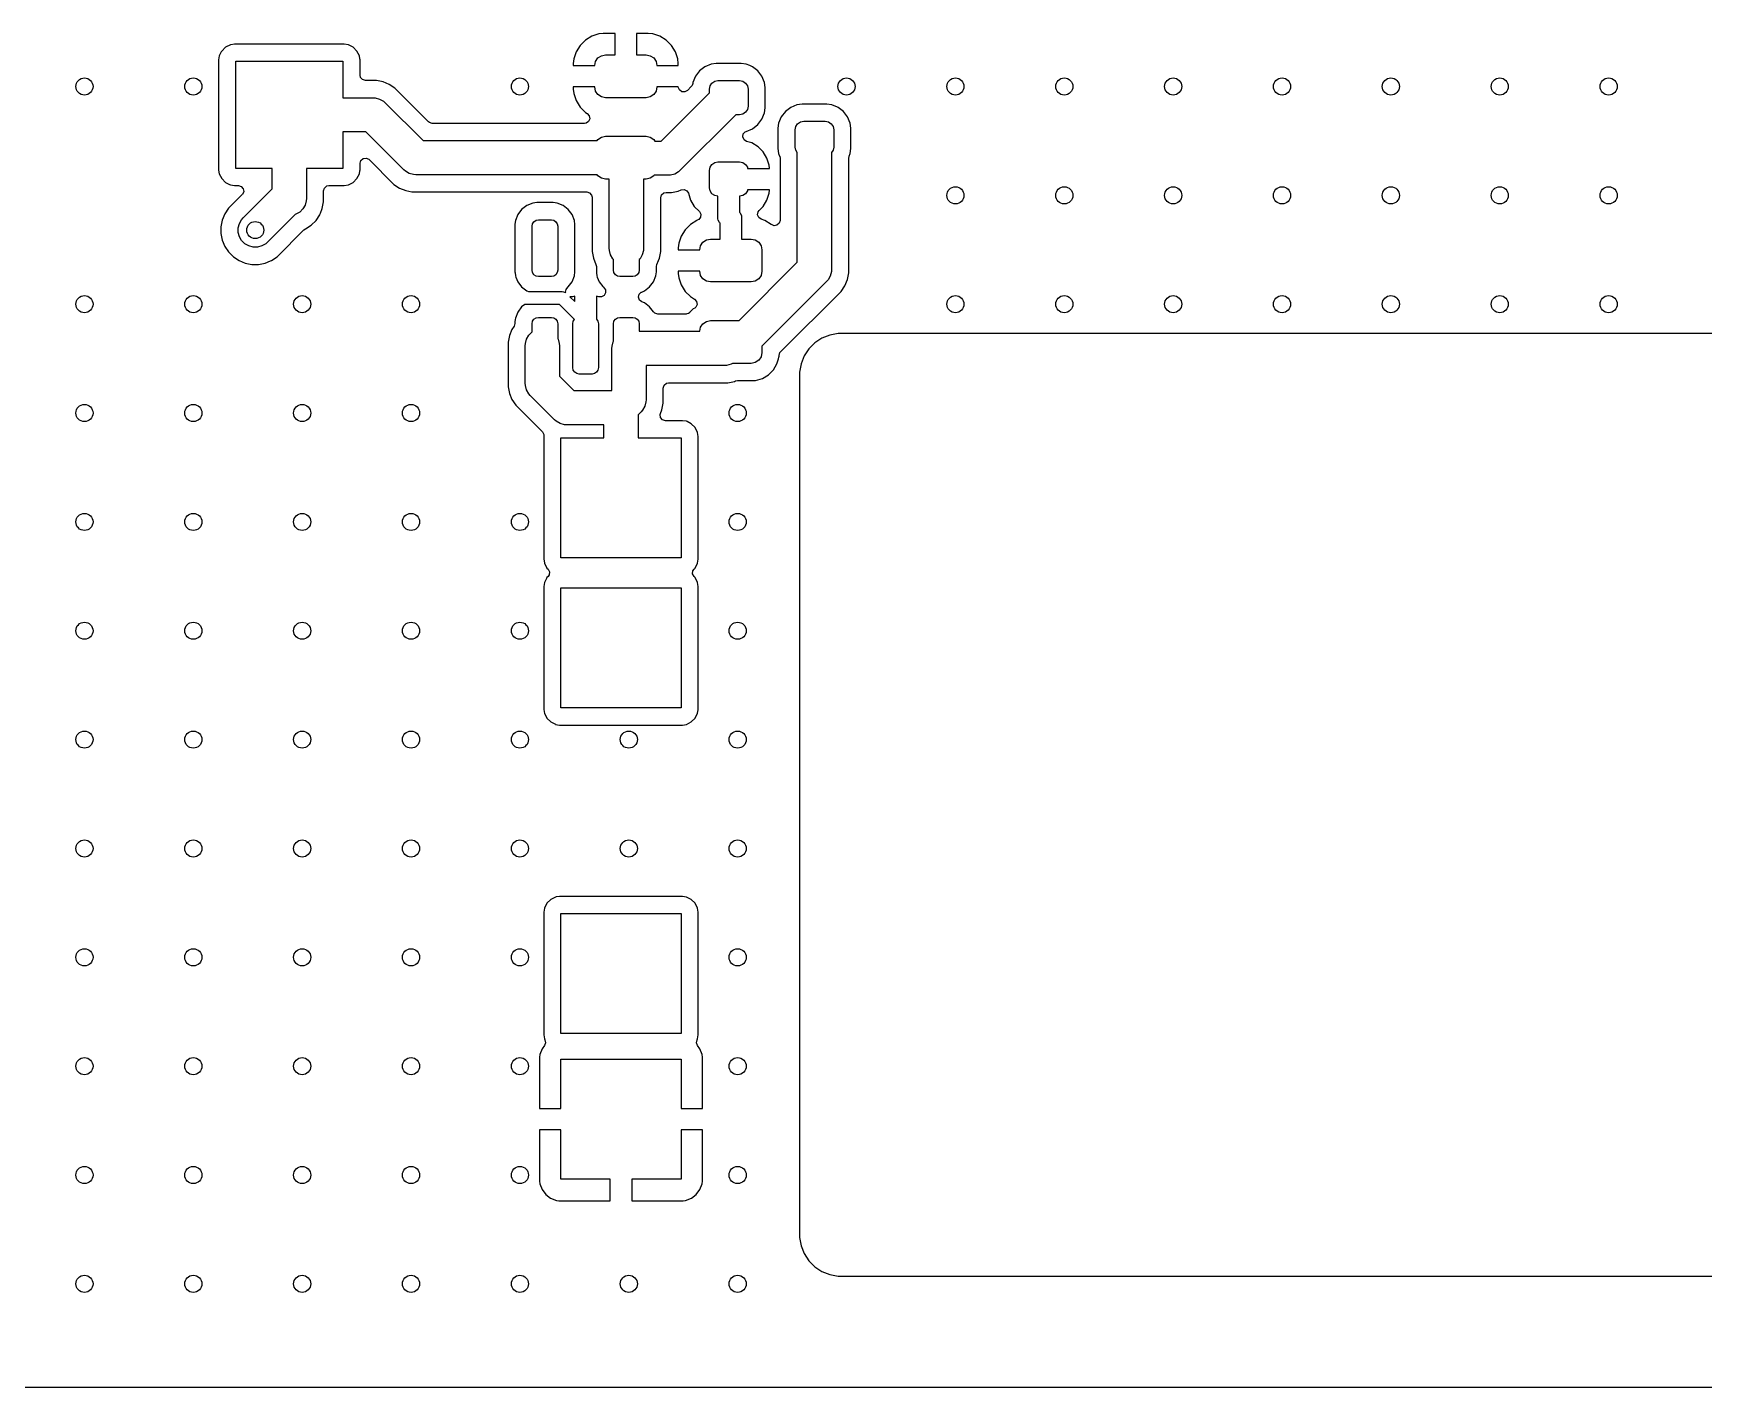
# Model space of a CAD drawing. Extents: x 2.6 to 14.2, y -9.4 to -3.8.
# Drawn here: x 10.636 to 12.17, y -9.426 to -8.182 of the extents above; entities that cross this region are included whole.
import ezdxf

# ---------------------------------------------------------------- set-up
doc = ezdxf.new("R2010")
doc.units = 0
doc.header["$MEASUREMENT"] = 0
doc.layers.add('BLACK', color=7, linetype='CONTINUOUS')

msp = doc.modelspace()

# ---------------------------------------------------------------- linework, layer by layer
at = {"layer": 'BLACK', "linetype": 'CONTINUOUS'}
for p, q in [((10.8178, -8.1921), (10.8173, -8.1921)), ((10.821, -8.1915), (10.8178, -8.1921)), ((10.9219, -8.1915), (10.821, -8.1915)), ((10.9256, -8.1921), (10.9219, -8.1915)), ((11.1433, -8.1879), (11.1385, -8.1928)), ((11.1492, -8.1843), (11.1433, -8.1879)), ((11.1558, -8.1821), (11.1492, -8.1843)), ((11.1492, -8.1843), (11.1492, -8.1843)), ((11.1598, -8.1817), (11.1558, -8.1821)), ((11.1706, -8.1817), (11.1598, -8.1817)), ((11.1598, -8.1817), (11.1598, -8.1817)), ((11.1706, -8.2014), (11.1706, -8.1817)), ((11.2011, -8.1817), (11.1903, -8.1817)), ((11.1903, -8.1817), (11.1903, -8.2014)), ((11.2052, -8.1821), (11.2011, -8.1817)), ((11.2117, -8.1843), (11.2052, -8.1821)), ((11.2052, -8.1821), (11.2052, -8.1821)), ((11.2176, -8.1879), (11.2117, -8.1843)), ((11.2117, -8.1843), (11.2117, -8.1843)), ((11.2225, -8.1928), (11.2176, -8.1879)), ((10.807, -8.2024), (10.8064, -8.2061)), ((10.8064, -8.2061), (10.8064, -8.307)), ((10.8089, -8.1987), (10.807, -8.2024)), ((10.8093, -8.1979), (10.8089, -8.1987)), ((10.8128, -8.1944), (10.8093, -8.1979)), ((10.8093, -8.1979), (10.8093, -8.1979)), ((10.8093, -8.1979), (10.8093, -8.1979)), ((10.8173, -8.1921), (10.8128, -8.1944)), ((10.8128, -8.1944), (10.8128, -8.1944)), ((10.8128, -8.1944), (10.8128, -8.1944)), ((10.8222, -8.3057), (10.8222, -8.2073)), ((10.8222, -8.2073), (10.9206, -8.2073)), ((10.9206, -8.2073), (10.9206, -8.2408)), ((10.9269, -8.1928), (10.9256, -8.1921)), ((10.93, -8.1944), (10.9269, -8.1928)), ((10.9335, -8.1979), (10.93, -8.1944)), ((10.93, -8.1944), (10.93, -8.1944)), ((10.93, -8.1944), (10.93, -8.1944)), ((10.9358, -8.2024), (10.9335, -8.1979)), ((10.9335, -8.1979), (10.9335, -8.1979)), ((10.9335, -8.1979), (10.9335, -8.1979)), ((10.9363, -8.2052), (10.9358, -8.2024)), ((10.9364, -8.2061), (10.9363, -8.2052)), ((10.9364, -8.2093), (10.9364, -8.2061)), ((11.1327, -8.2052), (11.1322, -8.2093)), ((11.1348, -8.1987), (11.1327, -8.2052)), ((11.1327, -8.2052), (11.1327, -8.2052)), ((11.1385, -8.1928), (11.1348, -8.1987)), ((11.1348, -8.1987), (11.1348, -8.1987)), ((11.1527, -8.2075), (11.1548, -8.2043)), ((11.1548, -8.2043), (11.158, -8.2022)), ((11.158, -8.2022), (11.1618, -8.2014)), ((11.1618, -8.2014), (11.1706, -8.2014)), ((11.1903, -8.2014), (11.1992, -8.2014)), ((11.1992, -8.2014), (11.2029, -8.2022)), ((11.2029, -8.2022), (11.2061, -8.2043)), ((11.2061, -8.2043), (11.2083, -8.2075)), ((11.2261, -8.1987), (11.2225, -8.1928)), ((11.2283, -8.2052), (11.2261, -8.1987)), ((11.2261, -8.1987), (11.2261, -8.1987)), ((11.2287, -8.2093), (11.2283, -8.2052)), ((10.9364, -8.2201), (10.9364, -8.2093)), ((10.9368, -8.2222), (10.9364, -8.2201)), ((10.9386, -8.2242), (10.9368, -8.2222)), ((11.1322, -8.2093), (11.1322, -8.2113)), ((11.1322, -8.2113), (11.1519, -8.2113)), ((11.1519, -8.2113), (11.1527, -8.2075)), ((11.2083, -8.2075), (11.209, -8.2113)), ((11.209, -8.2113), (11.2287, -8.2113)), ((11.2287, -8.2113), (11.2287, -8.2093)), ((11.2287, -8.2093), (11.2287, -8.2093)), ((11.2445, -8.221), (11.2421, -8.2267)), ((11.2483, -8.216), (11.2445, -8.221)), ((11.2532, -8.2123), (11.2483, -8.216)), ((11.259, -8.2099), (11.2532, -8.2123)), ((11.2636, -8.2093), (11.259, -8.2099)), ((11.259, -8.2099), (11.259, -8.2099)), ((11.2719, -8.2093), (11.2636, -8.2093)), ((11.2781, -8.2093), (11.2719, -8.2093)), ((11.2719, -8.2093), (11.2719, -8.2093)), ((11.2864, -8.2093), (11.2781, -8.2093)), ((11.2781, -8.2093), (11.2781, -8.2093)), ((11.291, -8.2099), (11.2864, -8.2093)), ((11.2864, -8.2093), (11.2864, -8.2093)), ((11.2864, -8.2093), (11.2864, -8.2093)), ((11.2943, -8.2112), (11.291, -8.2099)), ((11.291, -8.2099), (11.291, -8.2099)), ((11.2967, -8.2123), (11.2943, -8.2112)), ((11.3017, -8.216), (11.2967, -8.2123)), ((11.3055, -8.221), (11.3017, -8.216)), ((11.3078, -8.2267), (11.3055, -8.221)), ((10.9413, -8.225), (10.9386, -8.2242)), ((10.9514, -8.225), (10.9413, -8.225)), ((10.9575, -8.2262), (10.9514, -8.225)), ((10.9514, -8.225), (10.9514, -8.225)), ((10.9632, -8.2286), (10.9575, -8.2262)), ((10.9575, -8.2262), (10.9575, -8.2262)), ((10.9683, -8.232), (10.9632, -8.2286)), ((10.9632, -8.2286), (10.9632, -8.2286)), ((10.9683, -8.232), (10.9683, -8.232)), ((10.9993, -8.263), (10.9683, -8.232)), ((11.1519, -8.2309), (11.1322, -8.2309)), ((11.1322, -8.2309), (11.1322, -8.2329)), ((11.1322, -8.2329), (11.1327, -8.2369)), ((11.1327, -8.2369), (11.1348, -8.2435)), ((11.1527, -8.2347), (11.1519, -8.2309)), ((11.1548, -8.2379), (11.1527, -8.2347)), ((11.158, -8.24), (11.1548, -8.2379)), ((11.2061, -8.2379), (11.2029, -8.24)), ((11.2083, -8.2347), (11.2061, -8.2379)), ((11.209, -8.2309), (11.2083, -8.2347)), ((11.2287, -8.2309), (11.209, -8.2309)), ((11.2128, -8.2806), (11.2572, -8.2362)), ((11.2287, -8.231), (11.2287, -8.2309)), ((11.2287, -8.2309), (11.2287, -8.2309)), ((11.2297, -8.2336), (11.2287, -8.231)), ((11.2319, -8.2353), (11.2297, -8.2336)), ((11.2346, -8.2355), (11.2319, -8.2353)), ((11.237, -8.2341), (11.2346, -8.2355)), ((11.2406, -8.2306), (11.237, -8.2341)), ((11.2408, -8.2303), (11.2406, -8.2306)), ((11.2409, -8.2301), (11.2408, -8.2303)), ((11.2414, -8.2295), (11.2409, -8.2301)), ((11.2416, -8.2286), (11.2414, -8.2295)), ((11.2419, -8.2278), (11.2416, -8.2286)), ((11.2421, -8.2267), (11.2419, -8.2278)), ((11.2572, -8.2329), (11.2578, -8.2299)), ((11.2572, -8.2362), (11.2572, -8.2329)), ((11.2578, -8.2299), (11.2596, -8.2273)), ((11.2596, -8.2273), (11.2621, -8.2256)), ((11.2621, -8.2256), (11.2651, -8.225)), ((11.2651, -8.225), (11.2848, -8.225)), ((11.2848, -8.225), (11.2878, -8.2256)), ((11.2878, -8.2256), (11.2904, -8.2273)), ((11.2904, -8.2273), (11.2921, -8.2299)), ((11.2921, -8.2299), (11.2927, -8.2329)), ((11.2927, -8.2329), (11.2927, -8.2487)), ((11.3084, -8.2314), (11.3078, -8.2267)), ((11.3078, -8.2267), (11.3078, -8.2267)), ((11.3078, -8.2267), (11.3078, -8.2267)), ((11.3084, -8.2502), (11.3084, -8.2314)), ((11.3084, -8.2314), (11.3084, -8.2314)), ((10.9206, -8.2408), (10.9483, -8.2408)), ((10.9483, -8.2408), (10.9503, -8.2409)), ((10.9503, -8.2409), (10.9543, -8.242)), ((10.9543, -8.242), (10.9578, -8.244)), ((10.9578, -8.244), (10.9594, -8.2454)), ((10.9594, -8.2454), (10.9942, -8.2801)), ((11.1348, -8.2435), (11.1348, -8.2435)), ((11.1348, -8.2435), (11.1385, -8.2494)), ((11.1385, -8.2494), (11.1433, -8.2543)), ((11.1618, -8.2408), (11.158, -8.24)), ((11.1992, -8.2408), (11.1618, -8.2408)), ((11.2029, -8.24), (11.1992, -8.2408)), ((11.2921, -8.2517), (11.2904, -8.2542)), ((11.2927, -8.2487), (11.2921, -8.2517)), ((11.3078, -8.2548), (11.3084, -8.2502)), ((11.327, -8.2534), (11.3232, -8.2584)), ((11.3319, -8.2497), (11.327, -8.2534)), ((11.3377, -8.2473), (11.3319, -8.2497)), ((11.3423, -8.2467), (11.3377, -8.2473)), ((11.3377, -8.2473), (11.3377, -8.2473)), ((11.3506, -8.2467), (11.3423, -8.2467)), ((11.3568, -8.2467), (11.3506, -8.2467)), ((11.3506, -8.2467), (11.3506, -8.2467)), ((11.3651, -8.2467), (11.3568, -8.2467)), ((11.3568, -8.2467), (11.3568, -8.2467)), ((11.3697, -8.2473), (11.3651, -8.2467)), ((11.3651, -8.2467), (11.3651, -8.2467)), ((11.3651, -8.2467), (11.3651, -8.2467)), ((11.3748, -8.2494), (11.3697, -8.2473)), ((11.3697, -8.2473), (11.3697, -8.2473)), ((11.3755, -8.2497), (11.3748, -8.2494)), ((11.3804, -8.2534), (11.3755, -8.2497)), ((11.3842, -8.2584), (11.3804, -8.2534)), ((11.0001, -8.2636), (10.9993, -8.263)), ((11.0027, -8.2644), (11.0001, -8.2636)), ((11.1425, -8.2644), (11.0027, -8.2644)), ((11.144, -8.2642), (11.1425, -8.2644)), ((11.1433, -8.2543), (11.1451, -8.2553)), ((11.1463, -8.2626), (11.144, -8.2642)), ((11.1451, -8.2553), (11.1469, -8.2574)), ((11.1474, -8.2601), (11.1463, -8.2626)), ((11.1469, -8.2574), (11.1474, -8.2601)), ((11.2815, -8.2565), (11.2305, -8.3075)), ((11.2848, -8.2565), (11.2815, -8.2565)), ((11.2878, -8.2559), (11.2848, -8.2565)), ((11.2904, -8.2542), (11.2878, -8.2559)), ((11.2967, -8.2693), (11.3017, -8.2655)), ((11.3017, -8.2655), (11.3055, -8.2606)), ((11.3055, -8.2606), (11.3078, -8.2548)), ((11.3208, -8.2641), (11.3202, -8.2688)), ((11.3202, -8.2688), (11.3202, -8.2876)), ((11.3232, -8.2584), (11.3208, -8.2641)), ((11.3208, -8.2641), (11.3208, -8.2641)), ((11.336, -8.2703), (11.3366, -8.2673)), ((11.3366, -8.2673), (11.3383, -8.2647)), ((11.3383, -8.2647), (11.3408, -8.263)), ((11.3408, -8.263), (11.3439, -8.2624)), ((11.3439, -8.2624), (11.3635, -8.2624)), ((11.3635, -8.2624), (11.3666, -8.263)), ((11.3666, -8.263), (11.3691, -8.2647)), ((11.3691, -8.2647), (11.3708, -8.2673)), ((11.3708, -8.2673), (11.3714, -8.2703)), ((11.3866, -8.2641), (11.3842, -8.2584)), ((11.3872, -8.2688), (11.3866, -8.2641)), ((11.3866, -8.2641), (11.3866, -8.2641)), ((11.3866, -8.2641), (11.3866, -8.2641)), ((11.3872, -8.2876), (11.3872, -8.2688)), ((11.3872, -8.2688), (11.3872, -8.2688)), ((11.3872, -8.2688), (11.3872, -8.2688)), ((10.9417, -8.2723), (10.9206, -8.2723)), ((10.9206, -8.2723), (10.9206, -8.3057)), ((10.9765, -8.307), (10.9417, -8.2723)), ((10.9942, -8.2801), (11.1541, -8.2801)), ((11.1541, -8.2801), (11.1548, -8.2791)), ((11.1548, -8.2791), (11.158, -8.277)), ((11.158, -8.277), (11.1618, -8.2762)), ((11.1618, -8.2762), (11.1992, -8.2762)), ((11.1992, -8.2762), (11.2029, -8.277)), ((11.2029, -8.277), (11.2061, -8.2791)), ((11.2061, -8.2791), (11.2072, -8.2806)), ((11.2072, -8.2806), (11.2128, -8.2806)), ((11.288, -8.2768), (11.2884, -8.2741)), ((11.2891, -8.2794), (11.288, -8.2768)), ((11.2884, -8.2741), (11.2902, -8.2721)), ((11.2913, -8.2809), (11.2891, -8.2794)), ((11.2902, -8.2721), (11.2909, -8.2717)), ((11.2909, -8.2717), (11.291, -8.2717)), ((11.291, -8.2717), (11.2967, -8.2693)), ((11.291, -8.2717), (11.291, -8.2717)), ((11.2962, -8.2824), (11.2913, -8.2809)), ((11.3019, -8.2859), (11.2962, -8.2824)), ((11.2962, -8.2824), (11.2962, -8.2824)), ((11.336, -8.2861), (11.336, -8.2703)), ((11.3714, -8.2703), (11.3714, -8.2861)), ((10.9364, -8.301), (10.9372, -8.2984)), ((10.9372, -8.2984), (10.9393, -8.2966)), ((10.9393, -8.2966), (10.942, -8.2962)), ((10.942, -8.2962), (10.9445, -8.2973)), ((10.9445, -8.2973), (10.9447, -8.2976)), ((10.9447, -8.2976), (10.9675, -8.3204)), ((11.3067, -8.2906), (11.3019, -8.2859)), ((11.3101, -8.2963), (11.3067, -8.2906)), ((11.3121, -8.3027), (11.3101, -8.2963)), ((11.3202, -8.2876), (11.3208, -8.2922)), ((11.3208, -8.2922), (11.3208, -8.2922)), ((11.3208, -8.2922), (11.3217, -8.2944)), ((11.3217, -8.2944), (11.3218, -8.2946)), ((11.3218, -8.2946), (11.3222, -8.2965)), ((11.3222, -8.2965), (11.3222, -8.3536)), ((11.3366, -8.2891), (11.336, -8.2861)), ((11.338, -8.2911), (11.3366, -8.2891)), ((11.338, -8.392), (11.338, -8.2911)), ((11.3708, -8.2891), (11.3695, -8.2911)), ((11.3695, -8.2911), (11.3695, -8.3986)), ((11.3714, -8.2861), (11.3708, -8.2891)), ((11.3852, -8.2965), (11.3856, -8.2946)), ((11.3852, -8.3955), (11.3852, -8.2965)), ((11.3856, -8.2945), (11.3866, -8.2922)), ((11.3856, -8.2946), (11.3856, -8.2945)), ((11.3866, -8.2922), (11.3872, -8.2876)), ((10.8064, -8.307), (10.8068, -8.3091)), ((10.8068, -8.3091), (10.807, -8.3107)), ((10.807, -8.3107), (10.8093, -8.3151)), ((10.8557, -8.3057), (10.8222, -8.3057)), ((10.8557, -8.3246), (10.8557, -8.3057)), ((10.9206, -8.3057), (10.8872, -8.3057)), ((10.8872, -8.3057), (10.8872, -8.3334)), ((10.9335, -8.3151), (10.9358, -8.3107)), ((10.9358, -8.3107), (10.9362, -8.308)), ((10.9358, -8.3107), (10.9358, -8.3107)), ((10.9358, -8.3107), (10.9358, -8.3107)), ((10.9362, -8.308), (10.9364, -8.307)), ((10.9364, -8.307), (10.9364, -8.301)), ((10.978, -8.3084), (10.9765, -8.307)), ((10.9816, -8.3104), (10.978, -8.3084)), ((10.9856, -8.3115), (10.9816, -8.3104)), ((10.9876, -8.3116), (10.9856, -8.3115)), ((11.1541, -8.3116), (10.9876, -8.3116)), ((11.1548, -8.3127), (11.1541, -8.3116)), ((11.158, -8.3148), (11.1548, -8.3127)), ((11.1618, -8.3156), (11.158, -8.3148)), ((11.2029, -8.3148), (11.1992, -8.3156)), ((11.2061, -8.3127), (11.2029, -8.3148)), ((11.2065, -8.3121), (11.2061, -8.3127)), ((11.2194, -8.3121), (11.2065, -8.3121)), ((11.2214, -8.312), (11.2194, -8.3121)), ((11.2254, -8.3109), (11.2214, -8.312)), ((11.2289, -8.3089), (11.2254, -8.3109)), ((11.2305, -8.3075), (11.2289, -8.3089)), ((11.2572, -8.3077), (11.2578, -8.3047)), ((11.2572, -8.3235), (11.2572, -8.3077)), ((11.2578, -8.3047), (11.2596, -8.3021)), ((11.2596, -8.3021), (11.2621, -8.3004)), ((11.2621, -8.3004), (11.2651, -8.2998)), ((11.2651, -8.2998), (11.2848, -8.2998)), ((11.2848, -8.2998), (11.2878, -8.3004)), ((11.2878, -8.3004), (11.2904, -8.3021)), ((11.2904, -8.3021), (11.2921, -8.3047)), ((11.2921, -8.3047), (11.2923, -8.3057)), ((11.2923, -8.3057), (11.3124, -8.3057)), ((11.3124, -8.3055), (11.3121, -8.3027)), ((11.3121, -8.3027), (11.3121, -8.3027)), ((11.3124, -8.3057), (11.3124, -8.3055)), ((10.8093, -8.3151), (10.8093, -8.3151)), ((10.8093, -8.3151), (10.8093, -8.3151)), ((10.8093, -8.3151), (10.8128, -8.3187)), ((10.8128, -8.3187), (10.8128, -8.3187)), ((10.8128, -8.3187), (10.8128, -8.3187)), ((10.8128, -8.3187), (10.8164, -8.3205)), ((10.8281, -8.3298), (10.8156, -8.3424)), ((10.8164, -8.3205), (10.8173, -8.3209)), ((10.8173, -8.3209), (10.821, -8.3215)), ((10.821, -8.3215), (10.821, -8.3215)), ((10.821, -8.3215), (10.8247, -8.3215)), ((10.8247, -8.3215), (10.8273, -8.3223)), ((10.8273, -8.3223), (10.8291, -8.3244)), ((10.8284, -8.3296), (10.8281, -8.3298)), ((10.8295, -8.3271), (10.8284, -8.3296)), ((10.829, -8.3513), (10.8557, -8.3246)), ((10.8291, -8.3244), (10.8295, -8.3271)), ((10.9029, -8.3264), (10.9037, -8.3238)), ((10.9029, -8.3365), (10.9029, -8.3264)), ((10.9037, -8.3238), (10.9058, -8.3219)), ((10.9058, -8.3219), (10.9078, -8.3215)), ((10.9078, -8.3215), (10.9219, -8.3215)), ((10.9219, -8.3215), (10.9256, -8.3209)), ((10.9219, -8.3215), (10.9219, -8.3215)), ((10.9256, -8.3209), (10.93, -8.3187)), ((10.93, -8.3187), (10.9335, -8.3151)), ((10.9675, -8.3204), (10.9675, -8.3204)), ((10.9675, -8.3204), (10.9727, -8.3238)), ((10.9727, -8.3238), (10.9727, -8.3238)), ((10.9727, -8.3238), (10.9727, -8.3238)), ((10.9727, -8.3238), (10.9784, -8.3262)), ((10.9784, -8.3262), (10.9839, -8.3273)), ((10.9839, -8.3273), (10.9845, -8.3274)), ((10.9845, -8.3274), (10.9845, -8.3274)), ((10.9845, -8.3274), (10.9845, -8.3274)), ((10.9845, -8.3274), (11.1446, -8.3274)), ((11.1446, -8.3274), (11.1472, -8.3282)), ((11.1472, -8.3282), (11.149, -8.3303)), ((11.1652, -8.3156), (11.1618, -8.3156)), ((11.1652, -8.3791), (11.1652, -8.3156)), ((11.1992, -8.3156), (11.1967, -8.3156)), ((11.1967, -8.3156), (11.1967, -8.3791)), ((11.2125, -8.3328), (11.2133, -8.3301)), ((11.2133, -8.3301), (11.2153, -8.3283)), ((11.2153, -8.3283), (11.2174, -8.3279)), ((11.2174, -8.3279), (11.2225, -8.3279)), ((11.2225, -8.3279), (11.2285, -8.3267)), ((11.2225, -8.3279), (11.2225, -8.3279)), ((11.2285, -8.3267), (11.2313, -8.3255)), ((11.2313, -8.3255), (11.2341, -8.3252)), ((11.2341, -8.3252), (11.2365, -8.3265)), ((11.2365, -8.3265), (11.2379, -8.3286)), ((11.2379, -8.3286), (11.2398, -8.3349)), ((11.2578, -8.3265), (11.2572, -8.3235)), ((11.2596, -8.329), (11.2578, -8.3265)), ((11.2621, -8.3307), (11.2596, -8.329)), ((11.2904, -8.329), (11.2878, -8.3307)), ((11.2921, -8.3265), (11.2904, -8.329)), ((11.2923, -8.3254), (11.2921, -8.3265)), ((11.3124, -8.3254), (11.2923, -8.3254)), ((11.3101, -8.3349), (11.3121, -8.3285)), ((11.3121, -8.3285), (11.3124, -8.3257)), ((11.3124, -8.3257), (11.3124, -8.3254)), ((10.8156, -8.3424), (10.8122, -8.3475)), ((10.8156, -8.3424), (10.8156, -8.3424)), ((10.8839, -8.343), (10.881, -8.3459)), ((10.886, -8.3394), (10.8839, -8.343)), ((10.887, -8.3354), (10.886, -8.3394)), ((10.8872, -8.3334), (10.887, -8.3354)), ((10.8999, -8.347), (10.9017, -8.3426)), ((10.9017, -8.3426), (10.9029, -8.3365)), ((11.0848, -8.3434), (11.0812, -8.3482)), ((11.0895, -8.3398), (11.0848, -8.3434)), ((11.0951, -8.3376), (11.0895, -8.3398)), ((11.097, -8.3374), (11.0951, -8.3376)), ((11.0986, -8.3372), (11.097, -8.3374)), ((11.1138, -8.3372), (11.0986, -8.3372)), ((11.1155, -8.3374), (11.1138, -8.3372)), ((11.1173, -8.3376), (11.1155, -8.3374)), ((11.1228, -8.3398), (11.1173, -8.3376)), ((11.1275, -8.3434), (11.1228, -8.3398)), ((11.1311, -8.3482), (11.1275, -8.3434)), ((11.149, -8.3303), (11.1495, -8.3323)), ((11.1495, -8.3323), (11.1495, -8.3822)), ((11.2125, -8.3822), (11.2125, -8.3328)), ((11.2398, -8.3349), (11.2433, -8.3406)), ((11.2433, -8.3406), (11.2481, -8.3454)), ((11.2481, -8.3454), (11.2494, -8.3478)), ((11.2651, -8.3313), (11.2621, -8.3307)), ((11.2651, -8.3521), (11.2651, -8.3313)), ((11.2878, -8.3307), (11.2848, -8.3313)), ((11.2848, -8.3313), (11.2848, -8.3459)), ((11.3019, -8.3457), (11.3029, -8.3444)), ((11.3029, -8.3444), (11.3067, -8.3406)), ((11.3067, -8.3406), (11.3101, -8.3349)), ((10.8098, -8.3532), (10.8086, -8.3593)), ((10.8086, -8.3593), (10.8086, -8.3655)), ((10.8122, -8.3475), (10.8098, -8.3532)), ((10.8098, -8.3532), (10.8098, -8.3532)), ((10.8122, -8.3475), (10.8122, -8.3475)), ((10.8245, -8.3604), (10.8256, -8.3564)), ((10.8245, -8.3645), (10.8245, -8.3604)), ((10.8256, -8.3564), (10.8276, -8.3529)), ((10.8276, -8.3529), (10.829, -8.3513)), ((10.8767, -8.3481), (10.8513, -8.3736)), ((10.8774, -8.3479), (10.8767, -8.3481)), ((10.881, -8.3459), (10.8774, -8.3479)), ((10.8863, -8.3613), (10.8915, -8.3578)), ((10.8915, -8.3578), (10.8959, -8.3535)), ((10.8959, -8.3535), (10.8994, -8.3483)), ((10.8994, -8.3482), (10.8999, -8.347)), ((10.8994, -8.3483), (10.8994, -8.3482)), ((11.0788, -8.3552), (11.0786, -8.3572)), ((11.0786, -8.3572), (11.0786, -8.4009)), ((11.079, -8.3537), (11.0788, -8.3552)), ((11.0812, -8.3482), (11.079, -8.3537)), ((11.0944, -8.3589), (11.0948, -8.3566)), ((11.0944, -8.3992), (11.0944, -8.3589)), ((11.0948, -8.3566), (11.0961, -8.3547)), ((11.0961, -8.3547), (11.098, -8.3534)), ((11.098, -8.3534), (11.1003, -8.353)), ((11.1003, -8.353), (11.1121, -8.353)), ((11.1121, -8.353), (11.1143, -8.3534)), ((11.1143, -8.3534), (11.1162, -8.3547)), ((11.1162, -8.3547), (11.1175, -8.3566)), ((11.1175, -8.3566), (11.118, -8.3589)), ((11.118, -8.3589), (11.118, -8.3992)), ((11.1333, -8.3537), (11.1311, -8.3482)), ((11.1311, -8.3482), (11.1311, -8.3482)), ((11.1311, -8.3482), (11.1311, -8.3482)), ((11.1337, -8.3572), (11.1333, -8.3537)), ((11.1337, -8.4009), (11.1337, -8.3572)), ((11.2398, -8.3572), (11.2349, -8.3621)), ((11.2457, -8.3536), (11.2398, -8.3572)), ((11.2461, -8.3534), (11.2457, -8.3536)), ((11.2457, -8.3536), (11.2457, -8.3536)), ((11.2475, -8.3527), (11.2461, -8.3534)), ((11.2492, -8.3505), (11.2475, -8.3527)), ((11.2494, -8.3478), (11.2492, -8.3505)), ((11.2652, -8.3532), (11.2651, -8.3521)), ((11.2666, -8.3556), (11.2652, -8.3532)), ((11.2671, -8.3561), (11.2666, -8.3556)), ((11.2671, -8.3707), (11.2671, -8.3561)), ((11.2848, -8.3459), (11.2853, -8.3464)), ((11.2853, -8.3464), (11.2867, -8.3489)), ((11.2867, -8.3489), (11.2868, -8.3499)), ((11.2868, -8.3499), (11.2868, -8.3707)), ((11.3015, -8.3484), (11.3019, -8.3457)), ((11.3025, -8.3509), (11.3015, -8.3484)), ((11.3048, -8.3525), (11.3025, -8.3509)), ((11.3082, -8.3536), (11.3048, -8.3525)), ((11.3141, -8.3572), (11.3082, -8.3536)), ((11.3082, -8.3536), (11.3082, -8.3536)), ((11.3143, -8.3574), (11.3141, -8.3572)), ((11.3166, -8.3584), (11.3143, -8.3574)), ((11.3193, -8.358), (11.3166, -8.3584)), ((11.3214, -8.3562), (11.3193, -8.358)), ((11.3222, -8.3536), (11.3214, -8.3562)), ((10.8086, -8.3655), (10.8098, -8.3716)), ((10.8098, -8.3716), (10.8098, -8.3716)), ((10.8098, -8.3716), (10.8122, -8.3774)), ((10.8256, -8.3685), (10.8245, -8.3645)), ((10.8276, -8.372), (10.8256, -8.3685)), ((10.8305, -8.3749), (10.8276, -8.372)), ((10.8341, -8.377), (10.8305, -8.3749)), ((10.8497, -8.3749), (10.8461, -8.377)), ((10.8513, -8.3736), (10.8497, -8.3749)), ((10.8602, -8.3869), (10.8848, -8.3623)), ((10.8848, -8.3623), (10.8862, -8.3614)), ((10.8861, -8.3614), (10.8863, -8.3613)), ((10.8862, -8.3614), (10.8861, -8.3614)), ((10.8863, -8.3613), (10.8863, -8.3613)), ((11.2291, -8.3745), (11.2287, -8.3786)), ((11.2313, -8.368), (11.2291, -8.3745)), ((11.2291, -8.3745), (11.2291, -8.3745)), ((11.2349, -8.3621), (11.2313, -8.368)), ((11.2313, -8.368), (11.2313, -8.368)), ((11.2491, -8.3768), (11.2513, -8.3736)), ((11.2513, -8.3736), (11.2545, -8.3714)), ((11.2545, -8.3714), (11.2582, -8.3707)), ((11.2582, -8.3707), (11.2671, -8.3707)), ((11.2868, -8.3707), (11.2956, -8.3707)), ((11.2956, -8.3707), (11.2994, -8.3714)), ((11.2994, -8.3714), (11.3026, -8.3736)), ((11.3026, -8.3736), (11.3047, -8.3768)), ((10.8122, -8.3774), (10.8122, -8.3774)), ((10.8122, -8.3774), (10.8156, -8.3825)), ((10.8156, -8.3825), (10.8156, -8.3825)), ((10.8156, -8.3825), (10.82, -8.3869)), ((10.82, -8.3869), (10.82, -8.3869)), ((10.82, -8.3869), (10.8252, -8.3904)), ((10.8252, -8.3904), (10.8252, -8.3904)), ((10.8252, -8.3904), (10.8309, -8.3927)), ((10.8381, -8.3781), (10.8341, -8.377)), ((10.8422, -8.3781), (10.8381, -8.3781)), ((10.8461, -8.377), (10.8422, -8.3781)), ((10.8493, -8.3927), (10.8542, -8.3907)), ((10.8542, -8.3907), (10.855, -8.3904)), ((10.855, -8.3904), (10.8602, -8.3869)), ((10.855, -8.3904), (10.855, -8.3904)), ((10.855, -8.3904), (10.855, -8.3904)), ((11.1495, -8.3822), (11.1507, -8.3883)), ((11.1507, -8.3883), (11.1507, -8.3883)), ((11.1507, -8.3883), (11.153, -8.3939)), ((11.1654, -8.3811), (11.1652, -8.3791)), ((11.1664, -8.3851), (11.1654, -8.3811)), ((11.1685, -8.3887), (11.1664, -8.3851)), ((11.1692, -8.3893), (11.1685, -8.3887)), ((11.1692, -8.3992), (11.1692, -8.3893)), ((11.1935, -8.3887), (11.1928, -8.3893)), ((11.1928, -8.3893), (11.1928, -8.3992)), ((11.1955, -8.3851), (11.1935, -8.3887)), ((11.1966, -8.3811), (11.1955, -8.3851)), ((11.1967, -8.3791), (11.1966, -8.3811)), ((11.2089, -8.3939), (11.2104, -8.3904)), ((11.2104, -8.3904), (11.2113, -8.3883)), ((11.2113, -8.3883), (11.2125, -8.3822)), ((11.2287, -8.3786), (11.2287, -8.3805)), ((11.2287, -8.3805), (11.2484, -8.3805)), ((11.2484, -8.3805), (11.2491, -8.3768)), ((11.3047, -8.3768), (11.3055, -8.3805)), ((11.3055, -8.3805), (11.3055, -8.4002)), ((10.8309, -8.3927), (10.8309, -8.3927)), ((10.8309, -8.3927), (10.8369, -8.3939)), ((10.8369, -8.3939), (10.837, -8.394)), ((10.837, -8.394), (10.837, -8.394)), ((10.837, -8.394), (10.837, -8.394)), ((10.837, -8.394), (10.8432, -8.394)), ((10.8432, -8.394), (10.8493, -8.3927)), ((10.8432, -8.394), (10.8432, -8.394)), ((11.0786, -8.4009), (11.0787, -8.4018)), ((11.0787, -8.4018), (11.079, -8.4044)), ((11.079, -8.4044), (11.079, -8.4044)), ((11.079, -8.4044), (11.079, -8.4044)), ((11.079, -8.4044), (11.0795, -8.4057)), ((11.0795, -8.4057), (11.0812, -8.41)), ((11.0948, -8.4015), (11.0944, -8.3992)), ((11.0961, -8.4034), (11.0948, -8.4015)), ((11.098, -8.4047), (11.0961, -8.4034)), ((11.1003, -8.4051), (11.098, -8.4047)), ((11.1121, -8.4051), (11.1003, -8.4051)), ((11.1143, -8.4047), (11.1121, -8.4051)), ((11.1162, -8.4034), (11.1143, -8.4047)), ((11.1175, -8.4015), (11.1162, -8.4034)), ((11.118, -8.3992), (11.1175, -8.4015)), ((11.1311, -8.41), (11.1333, -8.4044)), ((11.1333, -8.4044), (11.1337, -8.4009)), ((11.153, -8.3939), (11.1534, -8.3958)), ((11.1534, -8.3958), (11.1534, -8.4009)), ((11.1534, -8.4009), (11.1535, -8.4018)), ((11.1535, -8.4018), (11.1538, -8.4044)), ((11.1538, -8.4044), (11.1538, -8.4044)), ((11.1538, -8.4044), (11.1538, -8.4044)), ((11.1538, -8.4044), (11.1543, -8.4057)), ((11.1543, -8.4057), (11.156, -8.41)), ((11.1696, -8.4015), (11.1692, -8.3992)), ((11.1709, -8.4034), (11.1696, -8.4015)), ((11.1728, -8.4047), (11.1709, -8.4034)), ((11.1751, -8.4051), (11.1728, -8.4047)), ((11.1869, -8.4051), (11.1751, -8.4051)), ((11.1891, -8.4047), (11.1869, -8.4051)), ((11.191, -8.4034), (11.1891, -8.4047)), ((11.1923, -8.4015), (11.191, -8.4034)), ((11.1928, -8.3992), (11.1923, -8.4015)), ((11.2059, -8.41), (11.2081, -8.4044)), ((11.2081, -8.4044), (11.2085, -8.4009)), ((11.2085, -8.3958), (11.2089, -8.3939)), ((11.2085, -8.4009), (11.2085, -8.3958)), ((11.2484, -8.4002), (11.2287, -8.4002)), ((11.2287, -8.4002), (11.2287, -8.4022)), ((11.2287, -8.4022), (11.2291, -8.4062)), ((11.2291, -8.4062), (11.2313, -8.4128)), ((11.2491, -8.404), (11.2484, -8.4002)), ((11.2513, -8.4072), (11.2491, -8.404)), ((11.2845, -8.4455), (11.338, -8.392)), ((11.3047, -8.404), (11.3026, -8.4072)), ((11.3055, -8.4002), (11.3047, -8.404)), ((11.3683, -8.4046), (11.3662, -8.4082)), ((11.3693, -8.4006), (11.3683, -8.4046)), ((11.3695, -8.3986), (11.3693, -8.4006)), ((11.384, -8.4078), (11.3852, -8.4017)), ((11.3852, -8.4017), (11.3852, -8.3955)), ((11.0812, -8.41), (11.0848, -8.4147)), ((11.0848, -8.4147), (11.0895, -8.4183)), ((11.0895, -8.4183), (11.0895, -8.4183)), ((11.0895, -8.4183), (11.091, -8.4189)), ((11.091, -8.4189), (11.122, -8.4189)), ((11.122, -8.4189), (11.1232, -8.419)), ((11.1232, -8.419), (11.1241, -8.4194)), ((11.1241, -8.4194), (11.1253, -8.4199)), ((11.1252, -8.4196), (11.1256, -8.4169)), ((11.1254, -8.4199), (11.1252, -8.4196)), ((11.1253, -8.4199), (11.1254, -8.4199)), ((11.1256, -8.4169), (11.1271, -8.415)), ((11.1271, -8.415), (11.1275, -8.4147)), ((11.1275, -8.4147), (11.1311, -8.41)), ((11.156, -8.41), (11.1593, -8.4143)), ((11.1593, -8.4143), (11.1596, -8.4147)), ((11.1596, -8.4147), (11.1599, -8.4149)), ((11.1599, -8.4149), (11.16, -8.415)), ((11.16, -8.415), (11.1617, -8.4173)), ((11.1618, -8.42), (11.1605, -8.4224)), ((11.1617, -8.4173), (11.1618, -8.42)), ((11.192, -8.4241), (11.1926, -8.4214)), ((11.1926, -8.4214), (11.1946, -8.4195)), ((11.1946, -8.4195), (11.1951, -8.4193)), ((11.1951, -8.4193), (11.1976, -8.4183)), ((11.1976, -8.4183), (11.2023, -8.4147)), ((11.2023, -8.4147), (11.2059, -8.41)), ((11.2313, -8.4128), (11.2313, -8.4128)), ((11.2313, -8.4128), (11.2349, -8.4187)), ((11.2349, -8.4187), (11.2398, -8.4235)), ((11.2545, -8.4093), (11.2513, -8.4072)), ((11.2582, -8.4101), (11.2545, -8.4093)), ((11.2956, -8.4101), (11.2582, -8.4101)), ((11.2994, -8.4093), (11.2956, -8.4101)), ((11.3026, -8.4072), (11.2994, -8.4093)), ((11.3648, -8.4097), (11.3055, -8.4691)), ((11.3227, -8.4742), (11.3782, -8.4187)), ((11.3662, -8.4082), (11.3648, -8.4097)), ((11.3782, -8.4187), (11.3816, -8.4135)), ((11.3782, -8.4187), (11.3782, -8.4187)), ((11.3816, -8.4135), (11.384, -8.4078)), ((11.0848, -8.433), (11.0812, -8.4377)), ((11.0878, -8.4307), (11.0848, -8.433)), ((11.1196, -8.4307), (11.0878, -8.4307)), ((11.1334, -8.4445), (11.1196, -8.4307)), ((11.1314, -8.4236), (11.1292, -8.4236)), ((11.1292, -8.4236), (11.1337, -8.4281)), ((11.1336, -8.423), (11.1314, -8.4236)), ((11.1337, -8.423), (11.1336, -8.423)), ((11.1337, -8.4281), (11.1337, -8.423)), ((11.1535, -8.423), (11.1534, -8.423)), ((11.1534, -8.423), (11.1534, -8.4441)), ((11.1557, -8.4236), (11.1535, -8.423)), ((11.1581, -8.4237), (11.1557, -8.4236)), ((11.1605, -8.4224), (11.1581, -8.4237)), ((11.1929, -8.4267), (11.192, -8.4241)), ((11.1951, -8.4284), (11.1929, -8.4267)), ((11.1966, -8.429), (11.1951, -8.4284)), ((11.1976, -8.4294), (11.1966, -8.429)), ((11.2023, -8.433), (11.1976, -8.4294)), ((11.2059, -8.4376), (11.2023, -8.433)), ((11.2424, -8.4349), (11.2391, -8.4382)), ((11.2398, -8.4235), (11.2436, -8.4259)), ((11.2439, -8.434), (11.2424, -8.4349)), ((11.2436, -8.4259), (11.2455, -8.428)), ((11.2443, -8.4338), (11.2439, -8.434)), ((11.2448, -8.4332), (11.2443, -8.4338)), ((11.2459, -8.4307), (11.2448, -8.4332)), ((11.2455, -8.428), (11.2459, -8.4307)), ((11.0778, -8.4508), (11.0758, -8.4537)), ((11.0786, -8.4481), (11.0778, -8.4508)), ((11.0778, -8.4508), (11.0778, -8.4508)), ((11.0788, -8.4446), (11.0786, -8.4468)), ((11.0786, -8.4468), (11.0786, -8.4468)), ((11.0786, -8.4468), (11.0786, -8.4481)), ((11.079, -8.4433), (11.0788, -8.4446)), ((11.0812, -8.4377), (11.079, -8.4433)), ((11.0944, -8.4485), (11.0948, -8.4462)), ((11.0944, -8.456), (11.0944, -8.4485)), ((11.0948, -8.4462), (11.0961, -8.4443)), ((11.0961, -8.4443), (11.098, -8.443)), ((11.098, -8.443), (11.1003, -8.4426)), ((11.1003, -8.4426), (11.1121, -8.4426)), ((11.1121, -8.4426), (11.1143, -8.443)), ((11.1143, -8.443), (11.1162, -8.4443)), ((11.1162, -8.4443), (11.1175, -8.4462)), ((11.1175, -8.4462), (11.118, -8.4485)), ((11.118, -8.4485), (11.118, -8.462)), ((11.1318, -8.4485), (11.1322, -8.4462)), ((11.1318, -8.4888), (11.1318, -8.4485)), ((11.1322, -8.4462), (11.1334, -8.4445)), ((11.1534, -8.4441), (11.1536, -8.4443)), ((11.1536, -8.4443), (11.1549, -8.4462)), ((11.1549, -8.4462), (11.1554, -8.4485)), ((11.1554, -8.4485), (11.1554, -8.4888)), ((11.1692, -8.4485), (11.1696, -8.4462)), ((11.1692, -8.4645), (11.1692, -8.4485)), ((11.1696, -8.4462), (11.1709, -8.4443)), ((11.1709, -8.4443), (11.1728, -8.443)), ((11.1728, -8.443), (11.1751, -8.4426)), ((11.1751, -8.4426), (11.1869, -8.4426)), ((11.1869, -8.4426), (11.1891, -8.443)), ((11.1891, -8.443), (11.191, -8.4443)), ((11.191, -8.4443), (11.1923, -8.4462)), ((11.1923, -8.4462), (11.1928, -8.4485)), ((11.1928, -8.4485), (11.1928, -8.4553)), ((11.2071, -8.4388), (11.2059, -8.4376)), ((11.2098, -8.4396), (11.2071, -8.4388)), ((11.2358, -8.4396), (11.2098, -8.4396)), ((11.2364, -8.4395), (11.2358, -8.4396)), ((11.2365, -8.4395), (11.2364, -8.4395)), ((11.2366, -8.4395), (11.2365, -8.4395)), ((11.2368, -8.4394), (11.2366, -8.4395)), ((11.2379, -8.4389), (11.2368, -8.4394)), ((11.239, -8.4384), (11.2379, -8.4389)), ((11.2391, -8.4382), (11.239, -8.4384)), ((11.2484, -8.4553), (11.2491, -8.4516)), ((11.2491, -8.4516), (11.2513, -8.4484)), ((11.2513, -8.4484), (11.2545, -8.4463)), ((11.2545, -8.4463), (11.2582, -8.4455)), ((11.2582, -8.4455), (11.2845, -8.4455)), ((11.0735, -8.4594), (11.0723, -8.4655)), ((11.0723, -8.4655), (11.0723, -8.5063)), ((11.0758, -8.4537), (11.0735, -8.4594)), ((11.0735, -8.4594), (11.0735, -8.4594)), ((11.0758, -8.4537), (11.0758, -8.4537)), ((11.088, -8.4686), (11.0882, -8.4666)), ((11.0882, -8.4666), (11.0892, -8.4626)), ((11.0892, -8.4626), (11.0913, -8.459)), ((11.0913, -8.459), (11.0942, -8.4561)), ((11.0942, -8.4561), (11.0944, -8.456)), ((11.118, -8.462), (11.1183, -8.4626)), ((11.1183, -8.4626), (11.1194, -8.4666)), ((11.1194, -8.4666), (11.1195, -8.4686)), ((11.1678, -8.469), (11.1689, -8.465)), ((11.1689, -8.465), (11.1692, -8.4645)), ((11.1928, -8.4553), (11.2484, -8.4553)), ((11.3542, -8.4661), (11.3487, -8.4716)), ((11.3606, -8.4618), (11.3542, -8.4661)), ((11.3542, -8.4661), (11.3542, -8.4661)), ((11.3678, -8.4588), (11.3606, -8.4618)), ((11.3606, -8.4618), (11.3606, -8.4618)), ((11.3754, -8.4573), (11.3678, -8.4588)), ((11.3678, -8.4588), (11.3678, -8.4588)), ((11.3832, -8.4573), (11.3754, -8.4573)), ((11.3754, -8.4573), (11.3754, -8.4573)), ((14.021, -8.4573), (11.3832, -8.4573)), ((11.088, -8.5032), (11.088, -8.4686)), ((11.1195, -8.4686), (11.1195, -8.4967)), ((11.1677, -8.4711), (11.1678, -8.469)), ((11.1677, -8.5099), (11.1677, -8.4711)), ((11.3026, -8.482), (11.2994, -8.4841)), ((11.3047, -8.4788), (11.3026, -8.482)), ((11.3055, -8.475), (11.3047, -8.4788)), ((11.3055, -8.4691), (11.3055, -8.475)), ((11.3193, -8.4853), (11.3207, -8.4807)), ((11.3207, -8.4807), (11.3211, -8.4791)), ((11.3211, -8.4791), (11.3212, -8.4781)), ((11.3211, -8.4791), (11.3211, -8.4791)), ((11.3212, -8.4776), (11.3212, -8.4775)), ((11.3212, -8.4775), (11.3213, -8.4775)), ((11.3212, -8.4781), (11.3212, -8.4776)), ((11.3212, -8.4776), (11.3212, -8.4776)), ((11.3213, -8.4775), (11.322, -8.475)), ((11.3213, -8.4775), (11.3213, -8.4775)), ((11.3213, -8.4775), (11.3213, -8.4775)), ((11.3213, -8.4775), (11.3213, -8.4775)), ((11.322, -8.475), (11.3227, -8.4742)), ((11.3444, -8.478), (11.3414, -8.4852)), ((11.3487, -8.4716), (11.3444, -8.478)), ((11.3444, -8.478), (11.3444, -8.478)), ((11.3487, -8.4716), (11.3487, -8.4716)), ((11.1195, -8.4967), (11.1327, -8.5099)), ((11.1322, -8.4911), (11.1318, -8.4888)), ((11.1335, -8.493), (11.1322, -8.4911)), ((11.1354, -8.4943), (11.1335, -8.493)), ((11.1377, -8.4947), (11.1354, -8.4943)), ((11.1495, -8.4947), (11.1377, -8.4947)), ((11.1517, -8.4943), (11.1495, -8.4947)), ((11.1536, -8.493), (11.1517, -8.4943)), ((11.1549, -8.4911), (11.1536, -8.493)), ((11.1554, -8.4888), (11.1549, -8.4911)), ((11.271, -8.4868), (11.1992, -8.4868)), ((11.1992, -8.4868), (11.1992, -8.5183)), ((11.2731, -8.4867), (11.271, -8.4868)), ((11.2771, -8.4856), (11.2731, -8.4867)), ((11.2784, -8.4849), (11.2771, -8.4856)), ((11.2956, -8.4849), (11.2784, -8.4849)), ((11.2994, -8.4841), (11.2956, -8.4849)), ((11.3016, -8.5), (11.3059, -8.4987)), ((11.3059, -8.4987), (11.3115, -8.4954)), ((11.3115, -8.4954), (11.316, -8.4909)), ((11.316, -8.4909), (11.3193, -8.4853)), ((11.3414, -8.4852), (11.3399, -8.4928)), ((11.3399, -8.4928), (11.3399, -8.4928)), ((11.3399, -8.4928), (11.3399, -9.288)), ((11.3414, -8.4852), (11.3414, -8.4852)), ((11.0723, -8.5063), (11.0735, -8.5124)), ((11.0735, -8.5124), (11.0735, -8.5124)), ((11.0735, -8.5124), (11.0758, -8.5182)), ((11.0882, -8.5053), (11.088, -8.5032)), ((11.0892, -8.5093), (11.0882, -8.5053)), ((11.0913, -8.5128), (11.0892, -8.5093)), ((11.0926, -8.5144), (11.0913, -8.5128)), ((11.1327, -8.5099), (11.1677, -8.5099)), ((11.2149, -8.5075), (11.2157, -8.5048)), ((11.2149, -8.5152), (11.2149, -8.5075)), ((11.2157, -8.5048), (11.2178, -8.503)), ((11.2178, -8.503), (11.2198, -8.5026)), ((11.2198, -8.5026), (11.2742, -8.5026)), ((11.2742, -8.5026), (11.2802, -8.5014)), ((11.2742, -8.5026), (11.2742, -8.5026)), ((11.2802, -8.5014), (11.2811, -8.501)), ((11.2811, -8.501), (11.283, -8.5006)), ((11.283, -8.5006), (11.2982, -8.5006)), ((11.2982, -8.5006), (11.2997, -8.5005)), ((11.2982, -8.5006), (11.2982, -8.5006)), ((11.2997, -8.5005), (11.3016, -8.5)), ((11.2997, -8.5005), (11.2997, -8.5005)), ((11.2997, -8.5005), (11.2997, -8.5005)), ((11.0758, -8.5182), (11.0758, -8.5182)), ((11.0758, -8.5182), (11.0793, -8.5233)), ((11.0793, -8.5233), (11.0793, -8.5233)), ((11.0793, -8.5233), (11.1038, -8.5478)), ((11.1151, -8.5368), (11.0926, -8.5144)), ((11.1945, -8.5294), (11.1918, -8.5322)), ((11.1959, -8.5279), (11.1945, -8.5294)), ((11.198, -8.5243), (11.1959, -8.5279)), ((11.199, -8.5203), (11.198, -8.5243)), ((11.1992, -8.5183), (11.199, -8.5203)), ((11.2124, -8.5308), (11.2137, -8.5275)), ((11.2137, -8.5275), (11.2149, -8.5214)), ((11.2137, -8.5275), (11.2137, -8.5275)), ((11.2149, -8.5214), (11.2149, -8.5152)), ((11.1166, -8.5381), (11.1151, -8.5368)), ((11.1202, -8.5402), (11.1166, -8.5381)), ((11.1241, -8.5413), (11.1202, -8.5402)), ((11.1262, -8.5414), (11.1241, -8.5413)), ((11.1603, -8.5414), (11.1262, -8.5414)), ((11.1603, -8.5533), (11.1603, -8.5414)), ((11.1918, -8.5322), (11.1918, -8.5533)), ((11.212, -8.5319), (11.2124, -8.5308)), ((11.2124, -8.5347), (11.212, -8.5319)), ((11.2142, -8.5367), (11.2124, -8.5347)), ((11.2169, -8.5375), (11.2142, -8.5367)), ((11.2324, -8.5375), (11.2169, -8.5375)), ((11.2361, -8.5381), (11.2324, -8.5375)), ((11.2324, -8.5375), (11.2324, -8.5375)), ((11.2367, -8.5384), (11.2361, -8.5381)), ((11.2405, -8.5404), (11.2367, -8.5384)), ((11.2441, -8.5439), (11.2405, -8.5404)), ((11.2405, -8.5404), (11.2405, -8.5404)), ((11.2405, -8.5404), (11.2405, -8.5404)), ((11.2463, -8.5483), (11.2441, -8.5439)), ((11.2441, -8.5439), (11.2441, -8.5439)), ((11.2441, -8.5439), (11.2441, -8.5439)), ((11.1038, -8.5478), (11.1051, -8.5502)), ((11.1051, -8.5502), (11.1052, -8.5518)), ((11.1052, -8.5518), (11.1052, -8.5518)), ((11.1052, -8.5518), (11.1052, -8.552)), ((11.1052, -8.552), (11.1052, -8.6648)), ((11.1209, -8.6635), (11.1209, -8.5533)), ((11.1209, -8.5533), (11.1603, -8.5533)), ((11.1918, -8.5533), (11.2312, -8.5533)), ((11.2312, -8.5533), (11.2312, -8.6635)), ((11.2469, -8.552), (11.2463, -8.5483)), ((11.2469, -8.6648), (11.2469, -8.552)), ((11.1052, -8.6648), (11.1054, -8.6664)), ((11.1054, -8.6664), (11.1057, -8.6684)), ((11.2312, -8.6635), (11.1209, -8.6635)), ((11.2463, -8.6684), (11.2469, -8.6648)), ((11.2469, -8.6648), (11.2469, -8.6648)), ((11.1057, -8.6684), (11.108, -8.6729)), ((11.1075, -8.6826), (11.1057, -8.6861)), ((11.108, -8.6817), (11.1075, -8.6826)), ((11.108, -8.6729), (11.108, -8.6729)), ((11.108, -8.6729), (11.108, -8.6729)), ((11.108, -8.6729), (11.109, -8.6738)), ((11.109, -8.6807), (11.108, -8.6817)), ((11.108, -8.6817), (11.108, -8.6817)), ((11.108, -8.6817), (11.108, -8.6817)), ((11.109, -8.6738), (11.1103, -8.6763)), ((11.1101, -8.679), (11.109, -8.6807)), ((11.1103, -8.6763), (11.1101, -8.679)), ((11.2418, -8.6783), (11.242, -8.6756)), ((11.2431, -8.6807), (11.2418, -8.6783)), ((11.242, -8.6756), (11.2431, -8.6738)), ((11.2431, -8.6738), (11.2441, -8.6729)), ((11.2441, -8.6817), (11.2431, -8.6807)), ((11.2441, -8.6729), (11.2463, -8.6684)), ((11.2463, -8.6861), (11.2441, -8.6817)), ((11.2463, -8.6684), (11.2463, -8.6684)), ((11.2463, -8.6684), (11.2463, -8.6684)), ((11.1057, -8.6861), (11.1052, -8.6898)), ((11.1052, -8.6898), (11.1052, -8.8026)), ((11.1209, -8.8013), (11.1209, -8.6911)), ((11.1209, -8.6911), (11.2312, -8.6911)), ((11.2312, -8.6911), (11.2312, -8.8013)), ((11.2469, -8.6898), (11.2463, -8.6861)), ((11.2469, -8.8026), (11.2469, -8.6898)), ((11.1052, -8.8026), (11.1056, -8.8051)), ((11.1056, -8.8051), (11.1057, -8.8062)), ((11.2312, -8.8013), (11.1209, -8.8013)), ((11.2463, -8.8062), (11.2469, -8.803)), ((11.2469, -8.803), (11.2469, -8.8026)), ((11.1057, -8.8062), (11.108, -8.8107)), ((11.108, -8.8107), (11.108, -8.8107)), ((11.108, -8.8107), (11.108, -8.8107)), ((11.108, -8.8107), (11.1115, -8.8142)), ((11.1115, -8.8142), (11.1115, -8.8142)), ((11.1115, -8.8142), (11.1115, -8.8142)), ((11.1115, -8.8142), (11.1159, -8.8164)), ((11.1159, -8.8164), (11.116, -8.8165)), ((11.116, -8.8165), (11.1197, -8.8171)), ((11.1197, -8.8171), (11.1197, -8.8171)), ((11.1197, -8.8171), (11.2324, -8.8171)), ((11.2324, -8.8171), (11.2361, -8.8165)), ((11.2361, -8.8165), (11.2405, -8.8142)), ((11.2405, -8.8142), (11.2441, -8.8107)), ((11.2441, -8.8107), (11.2463, -8.8062)), ((11.2463, -8.8062), (11.2463, -8.8062)), ((11.2463, -8.8062), (11.2463, -8.8062)), ((11.1057, -8.9854), (11.1052, -8.989)), ((11.1052, -8.989), (11.1052, -9.1018)), ((11.108, -8.9809), (11.1057, -8.9854)), ((11.1115, -8.9774), (11.108, -8.9809)), ((11.108, -8.9809), (11.108, -8.9809)), ((11.116, -8.9751), (11.1115, -8.9774)), ((11.1115, -8.9774), (11.1115, -8.9774)), ((11.1115, -8.9774), (11.1115, -8.9774)), ((11.1165, -8.975), (11.116, -8.9751)), ((11.1197, -8.9745), (11.1165, -8.975)), ((11.2324, -8.9745), (11.1197, -8.9745)), ((11.2361, -8.9751), (11.2324, -8.9745)), ((11.2375, -8.9758), (11.2361, -8.9751)), ((11.2405, -8.9774), (11.2375, -8.9758)), ((11.2441, -8.9809), (11.2405, -8.9774)), ((11.2405, -8.9774), (11.2405, -8.9774)), ((11.2405, -8.9774), (11.2405, -8.9774)), ((11.2463, -8.9854), (11.2441, -8.9809)), ((11.2441, -8.9809), (11.2441, -8.9809)), ((11.2441, -8.9809), (11.2441, -8.9809)), ((11.2469, -8.989), (11.2463, -8.9854)), ((11.2469, -9.1018), (11.2469, -8.989)), ((11.1209, -9.1005), (11.1209, -8.9903)), ((11.1209, -8.9903), (11.2312, -8.9903)), ((11.2312, -8.9903), (11.2312, -9.1005)), ((11.1058, -9.1115), (11.1035, -9.1146)), ((11.1052, -9.1018), (11.1057, -9.1055)), ((11.1057, -9.1055), (11.1062, -9.1064)), ((11.1067, -9.1091), (11.1058, -9.1115)), ((11.1062, -9.1064), (11.1067, -9.1091)), ((11.2312, -9.1005), (11.1209, -9.1005)), ((11.2454, -9.109), (11.2459, -9.1064)), ((11.2463, -9.1115), (11.2454, -9.109)), ((11.2459, -9.1064), (11.2463, -9.1055)), ((11.2463, -9.1055), (11.2469, -9.1018)), ((11.2486, -9.1146), (11.2463, -9.1115)), ((11.1015, -9.1199), (11.1012, -9.1223)), ((11.1012, -9.1223), (11.1012, -9.1694)), ((11.1035, -9.1146), (11.1015, -9.1199)), ((11.1015, -9.1199), (11.1015, -9.1199)), ((11.1035, -9.1146), (11.1035, -9.1146)), ((11.1209, -9.1694), (11.1209, -9.1241)), ((11.1209, -9.1241), (11.2312, -9.1241)), ((11.2312, -9.1241), (11.2312, -9.1694)), ((11.2506, -9.1199), (11.2486, -9.1146)), ((11.2486, -9.1146), (11.2486, -9.1146)), ((11.2509, -9.1223), (11.2506, -9.1199)), ((11.2506, -9.1199), (11.2506, -9.1199)), ((11.2509, -9.1694), (11.2509, -9.1223)), ((11.2509, -9.1223), (11.2509, -9.1223)), ((11.1012, -9.1694), (11.1209, -9.1694)), ((11.2312, -9.1694), (11.2509, -9.1694)), ((11.1012, -9.1891), (11.1012, -9.2363)), ((11.1209, -9.1891), (11.1012, -9.1891)), ((11.1209, -9.2344), (11.1209, -9.1891)), ((11.2509, -9.1891), (11.2312, -9.1891)), ((11.2312, -9.1891), (11.2312, -9.2344)), ((11.2509, -9.2363), (11.2509, -9.1891)), ((11.1662, -9.2344), (11.1209, -9.2344)), ((11.1662, -9.2541), (11.1662, -9.2344)), ((11.2312, -9.2344), (11.1859, -9.2344)), ((11.1859, -9.2344), (11.1859, -9.2541)), ((11.1012, -9.2363), (11.1015, -9.2386)), ((11.1015, -9.2386), (11.1015, -9.2386)), ((11.1015, -9.2386), (11.1035, -9.2439)), ((11.1035, -9.2439), (11.1035, -9.2439)), ((11.1035, -9.2439), (11.1069, -9.2484)), ((11.1069, -9.2484), (11.1069, -9.2484)), ((11.1069, -9.2484), (11.1114, -9.2518)), ((11.2407, -9.2518), (11.2452, -9.2484)), ((11.2452, -9.2484), (11.2486, -9.2439)), ((11.2452, -9.2484), (11.2452, -9.2484)), ((11.2486, -9.2439), (11.2506, -9.2386)), ((11.2486, -9.2439), (11.2486, -9.2439)), ((11.2506, -9.2386), (11.2509, -9.2363)), ((11.2506, -9.2386), (11.2506, -9.2386)), ((11.2509, -9.2363), (11.2509, -9.2363)), ((11.1114, -9.2518), (11.1114, -9.2518)), ((11.1114, -9.2518), (11.1167, -9.2538)), ((11.1167, -9.2538), (11.1167, -9.2538)), ((11.1167, -9.2538), (11.119, -9.2541)), ((11.119, -9.2541), (11.119, -9.2541)), ((11.119, -9.2541), (11.1662, -9.2541)), ((11.1859, -9.2541), (11.233, -9.2541)), ((11.233, -9.2541), (11.2354, -9.2538)), ((11.233, -9.2541), (11.233, -9.2541)), ((11.2354, -9.2538), (11.2407, -9.2518)), ((11.2354, -9.2538), (11.2354, -9.2538)), ((11.2407, -9.2518), (11.2407, -9.2518)), ((11.3399, -9.288), (11.3399, -9.288)), ((11.3399, -9.288), (11.3399, -9.288)), ((11.3399, -9.288), (11.3414, -9.2956)), ((11.3414, -9.2956), (11.3414, -9.2956)), ((11.3414, -9.2956), (11.3444, -9.3027)), ((11.3444, -9.3027), (11.3444, -9.3027)), ((11.3444, -9.3027), (11.3487, -9.3092)), ((11.3487, -9.3092), (11.3487, -9.3092)), ((11.3487, -9.3092), (11.3542, -9.3147)), ((11.3542, -9.3147), (11.3542, -9.3147)), ((11.3542, -9.3147), (11.3606, -9.319)), ((11.3606, -9.319), (11.3606, -9.319)), ((11.3606, -9.319), (11.3678, -9.3219)), ((11.3678, -9.3219), (11.3678, -9.322)), ((11.3678, -9.322), (11.3678, -9.322)), ((11.3678, -9.322), (11.3678, -9.322)), ((11.3678, -9.322), (11.3754, -9.3235)), ((11.3754, -9.3235), (14.0199, -9.3235)), ((13.8929, -9.4258), (5.1998, -9.4258))]:
    msp.add_line(p, q, dxfattribs=at)
at = {"layer": 'BLACK'}
for centre in [(10.6832, -8.2305), (10.7832, -8.2305), (11.0832, -8.2305), (11.3832, -8.2305), (11.4832, -8.2305), (11.5832, -8.2305), (11.6832, -8.2305), (11.7832, -8.2305), (11.8832, -8.2305), (11.9832, -8.2305), (12.0832, -8.2305), (11.4832, -8.3305), (11.5832, -8.3305), (11.6832, -8.3305), (11.7832, -8.3305), (11.8832, -8.3305), (11.9832, -8.3305), (12.0832, -8.3305), (10.8401, -8.3624), (10.6832, -8.4305), (10.7832, -8.4305), (10.8832, -8.4305), (10.9832, -8.4305), (11.4832, -8.4305), (11.5832, -8.4305), (11.6832, -8.4305), (11.7832, -8.4305), (11.8832, -8.4305), (11.9832, -8.4305), (12.0832, -8.4305), (10.6832, -8.5305), (10.7832, -8.5305), (10.8832, -8.5305), (10.9832, -8.5305), (11.2832, -8.5305), (10.6832, -8.6305), (10.7832, -8.6305), (10.8832, -8.6305), (10.9832, -8.6305), (11.0832, -8.6305), (11.2832, -8.6305), (10.6832, -8.7305), (10.7832, -8.7305), (10.8832, -8.7305), (10.9832, -8.7305), (11.0832, -8.7305), (11.2832, -8.7305), (10.6832, -8.8305), (10.7832, -8.8305), (10.8832, -8.8305), (10.9832, -8.8305), (11.0832, -8.8305), (11.1832, -8.8305), (11.2832, -8.8305), (10.6832, -8.9305), (10.7832, -8.9305), (10.8832, -8.9305), (10.9832, -8.9305), (11.0832, -8.9305), (11.1832, -8.9305), (11.2832, -8.9305), (10.6832, -9.0305), (10.7832, -9.0305), (10.8832, -9.0305), (10.9832, -9.0305), (11.0832, -9.0305), (11.2832, -9.0305), (10.6832, -9.1305), (10.7832, -9.1305), (10.8832, -9.1305), (10.9832, -9.1305), (11.0832, -9.1305), (11.2832, -9.1305), (10.6832, -9.2305), (10.7832, -9.2305), (10.8832, -9.2305), (10.9832, -9.2305), (11.0832, -9.2305), (11.2832, -9.2305), (10.6832, -9.3305), (10.7832, -9.3305), (10.8832, -9.3305), (10.9832, -9.3305), (11.0832, -9.3305), (11.1832, -9.3305), (11.2832, -9.3305)]:
    msp.add_circle(centre, 0.00787, dxfattribs=at)

doc.saveas('drawing.dxf')
